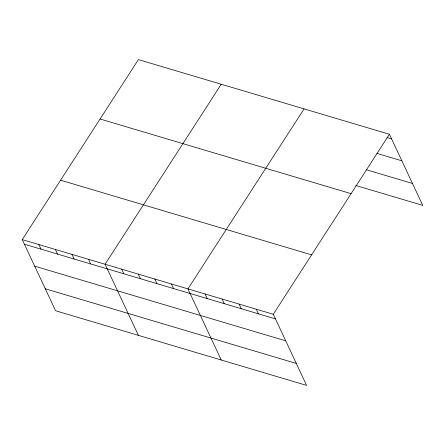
<?xml version="1.0" encoding="UTF-8"?>
<svg xmlns="http://www.w3.org/2000/svg" width="445" height="445" viewBox="0 0 445 445"><rect width="100%" height="100%" fill="white"/><g stroke="black" fill="none" stroke-linecap="round" stroke-linejoin="round"><path stroke-width="0.67" d="M22.25 239.605L273.28 314.259L306.599 385.398L55.575 310.738L22.25 239.605L138.401 59.602L389.425 134.262L422.75 205.395L355.783 185.482M221.237 84.239L105.087 264.241L138.412 335.38M304.08 108.875L187.929 288.877L221.254 360.016M273.28 314.259L389.425 134.262M386.994 137.511L391.589 138.879M376.926 153.408L401.874 160.829M366.508 169.779L412.465 183.446M100.069 119.004L351.099 193.658M60.581 180.203L311.606 254.863M24.414 244.222L275.444 318.881M34.699 266.171L285.723 340.831M45.29 288.788L296.32 363.448M256.209 309.186L258.373 313.803M239.137 304.107L241.301 308.73M222.066 299.029L224.236 303.651M205 293.956L207.164 298.573M171.358 283.949L173.528 288.571M154.793 279.021L156.957 283.643M138.223 274.092L140.392 278.715M121.657 269.169L123.821 273.786M88.522 259.313L90.685 263.93M71.951 254.384L74.12 259.007M55.386 249.456L57.55 254.078M38.815 244.528L40.985 249.15"/></g></svg>
